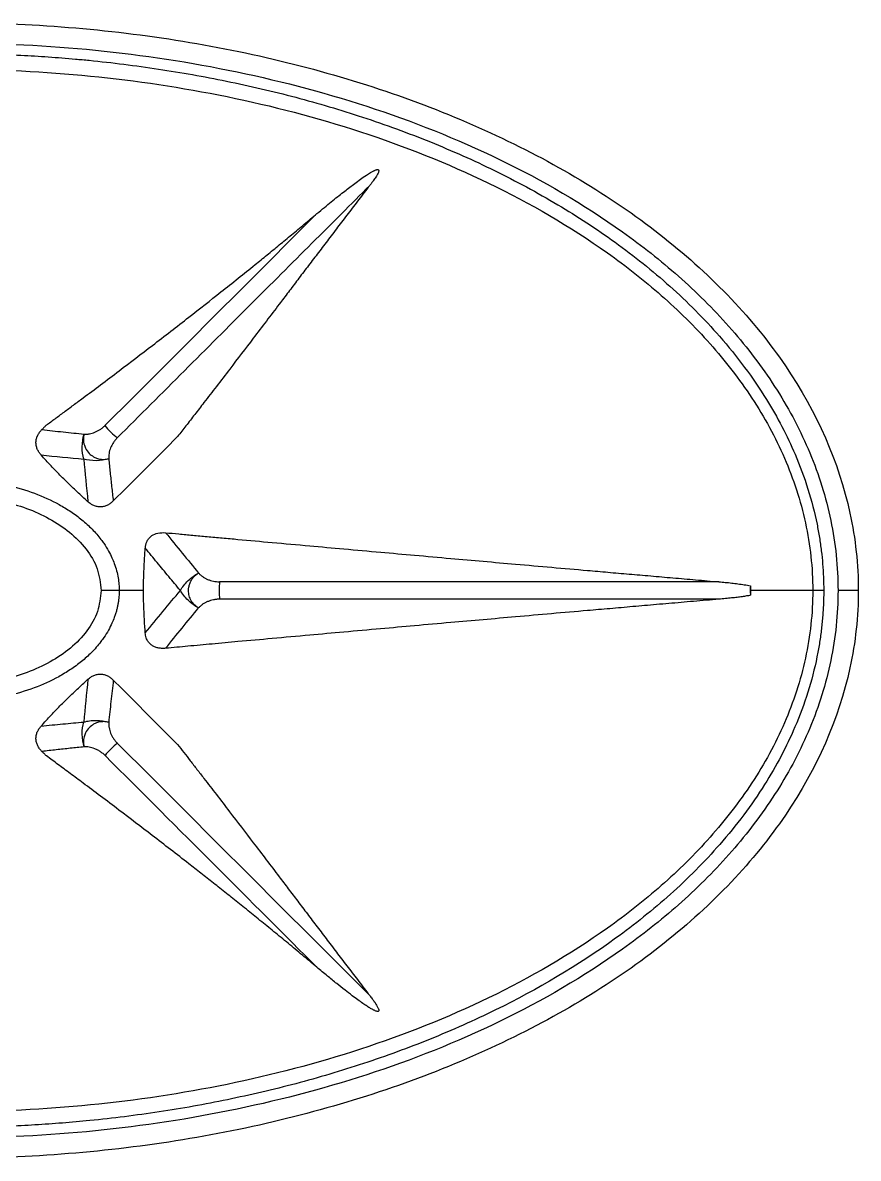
# Model space of a CAD drawing. Extents: x -6747 to -3513, y -1495 to -37.
# Drawn here: x -6640.65 to -6628.29, y -1296.41 to -1279.61 of the extents above; entities that cross this region are included whole.
import ezdxf

# ---------------------------------------------------------------- set-up
doc = ezdxf.new("R2010")
doc.units = 0
doc.header["$LTSCALE"] = 23.1
doc.header["$MEASUREMENT"] = 0
doc.layers.get('0').update_dxf_attribs({"linetype": 'CONTINUOUS'})

msp = doc.modelspace()

# ---------------------------------------------------------------- linework, layer by layer
at = {"color": 2}
for p, q in [((-6630.354, -1287.884), (-6637.741, -1287.884)), ((-6630.354, -1288.141), (-6637.741, -1288.141))]:
    msp.add_line(p, q, dxfattribs=at)
at = {"color": 2, "flags": 128}
for points in [[(-6636.299, -1282.437), (-6636.664, -1282.802), (-6637.039, -1283.177), (-6637.422, -1283.56), (-6637.813, -1283.951), (-6638.211, -1284.349), (-6638.614, -1284.752), (-6639.022, -1285.16), (-6639.435, -1285.573)], [(-6639.311, -1289.338), (-6639.191, -1289.458), (-6639.072, -1289.577), (-6638.953, -1289.696), (-6638.834, -1289.815), (-6638.715, -1289.934), (-6638.597, -1290.052), (-6638.479, -1290.17), (-6638.361, -1290.288)], [(-6640.3, -1290.459), (-6640.309, -1290.451), (-6640.317, -1290.443), (-6640.325, -1290.435), (-6640.333, -1290.426), (-6640.342, -1290.418), (-6640.35, -1290.41), (-6640.358, -1290.402), (-6640.366, -1290.394)], [(-6635.519, -1294.003), (-6635.942, -1293.581), (-6636.38, -1293.143), (-6636.832, -1292.691), (-6637.297, -1292.225), (-6637.774, -1291.749), (-6638.259, -1291.263), (-6638.753, -1290.77), (-6639.252, -1290.27)]]:
    msp.add_lwpolyline(points, dxfattribs=at)
at = {"flags": 128}
msp.add_lwpolyline([(-6640.3, -1285.565), (-6640.309, -1285.573), (-6640.317, -1285.581), (-6640.325, -1285.59), (-6640.334, -1285.598), (-6640.342, -1285.606), (-6640.35, -1285.615), (-6640.359, -1285.623), (-6640.367, -1285.631)], dxfattribs=at)
for points, knots in [([(-6641.692, -1279.612), (-6641.118, -1279.612), (-6639.394, -1279.681), (-6637.153, -1280.046), (-6634.556, -1280.827), (-6632.227, -1281.913), (-6630.408, -1283.354), (-6629.067, -1285.009), (-6628.416, -1286.478), (-6628.292, -1287.629), (-6628.292, -1288.012)], [0.045771, 0.045771, 0.045771, 0.045771, 7.316066, 21.856657, 29.126953, 43.667544, 58.208134, 65.47843, 80.019021, 87.289316, 87.289316, 87.289316, 87.289316]), ([(-6641.692, -1286.612), (-6641.443, -1286.627), (-6640.947, -1286.658), (-6640.36, -1286.874), (-6639.954, -1287.138), (-6639.707, -1287.386), (-6639.528, -1287.682), (-6639.504, -1287.903), (-6639.492, -1288.012)], [0, 0, 0, 0, 0.26187, 0.519922, 0.646086, 0.768556, 0.886249, 1, 1, 1, 1]), ([(-6628.292, -1288.012), (-6628.292, -1288.395), (-6628.416, -1289.546), (-6629.067, -1291.015), (-6630.408, -1292.67), (-6632.227, -1294.111), (-6634.556, -1295.197), (-6637.153, -1295.978), (-6639.394, -1296.343), (-6641.118, -1296.412), (-6641.692, -1296.412)], [0.068595, 0.068595, 0.068595, 0.068595, 7.338183, 21.87736, 29.146948, 43.686124, 58.225301, 65.494889, 80.034065, 87.303653, 87.303653, 87.303653, 87.303653]), ([(-6639.492, -1288.012), (-6639.504, -1288.118), (-6639.526, -1288.332), (-6639.697, -1288.626), (-6639.941, -1288.876), (-6640.348, -1289.146), (-6640.94, -1289.366), (-6641.44, -1289.397), (-6641.692, -1289.412)], [0, 0, 0, 0, 0.110546, 0.224699, 0.348124, 0.475356, 0.735718, 1, 1, 1, 1]), ([(-6639.747, -1289.958), (-6639.719, -1289.951), (-6639.662, -1289.936), (-6639.566, -1289.931), (-6639.469, -1289.939), (-6639.408, -1289.954), (-6639.379, -1289.962)], [0, 0, 0, 0, 0.246865, 0.500685, 0.754153, 1, 1, 1, 1])]:
    msp.add_open_spline(points, degree=3, knots=knots)
at = {"color": 2}
for points, knots in [([(-6641.692, -1279.912), (-6640.986, -1279.912), (-6640.279, -1279.947), (-6638.873, -1280.089), (-6638.173, -1280.195), (-6636.79, -1280.484), (-6636.106, -1280.666), (-6634.767, -1281.114), (-6634.112, -1281.38), (-6632.848, -1282.007), (-6632.239, -1282.368), (-6631.388, -1282.992), (-6631.114, -1283.214), (-6630.595, -1283.687), (-6630.348, -1283.938), (-6629.891, -1284.471), (-6629.681, -1284.752), (-6629.307, -1285.344), (-6629.144, -1285.655), (-6628.875, -1286.299), (-6628.77, -1286.633), (-6628.629, -1287.316), (-6628.592, -1287.664), (-6628.592, -1288.012)], [0, 0, 0, 0, 0.125, 0.125, 0.25, 0.25, 0.375, 0.375, 0.5, 0.5, 0.625, 0.625, 0.6875, 0.6875, 0.75, 0.75, 0.8125, 0.8125, 0.875, 0.875, 0.9375, 0.9375, 1, 1, 1, 1]), ([(-6641.692, -1280.067), (-6641.624, -1280.068), (-6641.488, -1280.068), (-6641.285, -1280.072), (-6641.082, -1280.077), (-6640.879, -1280.084), (-6640.677, -1280.093), (-6640.475, -1280.104), (-6640.273, -1280.117), (-6640.071, -1280.132), (-6639.87, -1280.149), (-6639.393, -1280.194), (-6638.646, -1280.288), (-6637.626, -1280.469), (-6636.618, -1280.704), (-6635.61, -1281.003), (-6634.627, -1281.361), (-6633.66, -1281.791), (-6632.744, -1282.284), (-6631.873, -1282.852), (-6631.065, -1283.497), (-6630.434, -1284.13), (-6629.97, -1284.702), (-6629.664, -1285.151), (-6629.418, -1285.582), (-6629.208, -1286.024), (-6629.029, -1286.506), (-6628.922, -1286.921), (-6628.866, -1287.228), (-6628.838, -1287.423), (-6628.818, -1287.62), (-6628.806, -1287.816), (-6628.804, -1287.947), (-6628.804, -1288.013)], [0, 0, 0, 0, 0.012275, 0.024534, 0.03678, 0.049014, 0.061235, 0.073447, 0.08565, 0.097844, 0.110032, 0.122214, 0.184485, 0.246064, 0.309524, 0.371582, 0.436137, 0.498788, 0.562775, 0.623974, 0.686708, 0.749486, 0.785195, 0.819792, 0.847664, 0.874964, 0.908078, 0.94053, 0.952487, 0.964393, 0.976269, 0.988131, 1, 1, 1, 1]), ([(-6641.692, -1280.301), (-6641.011, -1280.301), (-6640.329, -1280.334), (-6638.972, -1280.468), (-6638.297, -1280.569), (-6636.962, -1280.842), (-6636.301, -1281.015), (-6635.007, -1281.438), (-6634.373, -1281.69), (-6633.148, -1282.282), (-6632.557, -1282.623), (-6631.727, -1283.213), (-6631.461, -1283.423), (-6630.952, -1283.871), (-6630.71, -1284.109), (-6630.261, -1284.615), (-6630.053, -1284.883), (-6629.682, -1285.447), (-6629.519, -1285.744), (-6629.251, -1286.362), (-6629.145, -1286.683), (-6629.003, -1287.34), (-6628.966, -1287.676), (-6628.966, -1288.012)], [0, 0, 0, 0, 0.125, 0.125, 0.25, 0.25, 0.375, 0.375, 0.5, 0.5, 0.625, 0.625, 0.6875, 0.6875, 0.75, 0.75, 0.8125, 0.8125, 0.875, 0.875, 0.9375, 0.9375, 1, 1, 1, 1]), ([(-6636.299, -1282.437), (-6636.262, -1282.406), (-6636.192, -1282.347), (-6636.09, -1282.264), (-6635.997, -1282.188), (-6635.911, -1282.12), (-6635.833, -1282.06), (-6635.729, -1281.981), (-6635.613, -1281.897), (-6635.513, -1281.831), (-6635.462, -1281.805), (-6635.445, -1281.797), (-6635.429, -1281.79), (-6635.414, -1281.785), (-6635.401, -1281.784), (-6635.391, -1281.786), (-6635.385, -1281.793), (-6635.384, -1281.804), (-6635.387, -1281.819), (-6635.396, -1281.84), (-6635.41, -1281.867), (-6635.428, -1281.895), (-6635.448, -1281.924), (-6635.469, -1281.954), (-6635.493, -1281.987), (-6635.51, -1282.009), (-6635.519, -1282.021)], [0, 0, 0, 0, 0.099305, 0.191336, 0.276056, 0.353432, 0.423431, 0.486026, 0.633175, 0.729071, 0.742066, 0.753363, 0.76719, 0.777729, 0.785222, 0.790362, 0.795053, 0.801607, 0.814103, 0.831772, 0.854824, 0.883351, 0.908274, 0.936018, 0.966591, 1, 1, 1, 1]), ([(-6635.519, -1282.021), (-6635.792, -1282.293), (-6636.077, -1282.579), (-6636.671, -1283.172), (-6636.979, -1283.48), (-6637.61, -1284.111), (-6637.933, -1284.434), (-6638.588, -1285.09), (-6638.92, -1285.422), (-6639.253, -1285.754)], [0, 0, 0, 0, 0.25, 0.25, 0.5, 0.5, 0.75, 0.75, 1, 1, 1, 1]), ([(-6635.519, -1282.021), (-6635.546, -1282.056), (-6635.599, -1282.124), (-6635.68, -1282.228), (-6635.759, -1282.331), (-6635.838, -1282.434), (-6635.915, -1282.536), (-6635.993, -1282.637), (-6636.069, -1282.738), (-6636.145, -1282.837), (-6636.22, -1282.936), (-6636.294, -1283.034), (-6636.367, -1283.13), (-6636.44, -1283.226), (-6636.512, -1283.32), (-6636.583, -1283.414), (-6636.652, -1283.506), (-6636.721, -1283.597), (-6636.79, -1283.687), (-6636.96, -1283.911), (-6637.224, -1284.258), (-6637.536, -1284.667), (-6637.781, -1284.986), (-6637.954, -1285.21), (-6638.104, -1285.405), (-6638.234, -1285.573), (-6638.319, -1285.683), (-6638.361, -1285.736)], [0, 0, 0, 0, 0.031891, 0.063287, 0.094188, 0.124596, 0.154512, 0.183939, 0.212878, 0.24133, 0.269296, 0.296778, 0.323778, 0.350296, 0.376335, 0.401894, 0.426976, 0.451582, 0.475712, 0.499368, 0.631979, 0.749646, 0.814468, 0.874819, 0.918815, 0.96054, 1, 1, 1, 1]), ([(-6640.3, -1285.565), (-6640.258, -1285.533), (-6640.171, -1285.469), (-6640.038, -1285.371), (-6639.9, -1285.268), (-6639.719, -1285.134), (-6639.493, -1284.965), (-6639.15, -1284.706), (-6638.711, -1284.371), (-6638.209, -1283.982), (-6637.702, -1283.583), (-6637.319, -1283.277), (-6637.035, -1283.046), (-6636.854, -1282.898), (-6636.671, -1282.747), (-6636.485, -1282.593), (-6636.361, -1282.489), (-6636.299, -1282.437)], [0, 0, 0, 0, 0.0292634, 0.0598625, 0.0917977, 0.1250664, 0.1853099, 0.2501789, 0.3677765, 0.5001948, 0.6193705, 0.7501759, 0.7971879, 0.8456795, 0.8956478, 0.9470895, 1, 1, 1, 1]), ([(-6640.379, -1286.007), (-6640.385, -1286), (-6640.396, -1285.986), (-6640.412, -1285.965), (-6640.425, -1285.942), (-6640.44, -1285.911), (-6640.453, -1285.869), (-6640.457, -1285.817), (-6640.45, -1285.764), (-6640.431, -1285.715), (-6640.403, -1285.67), (-6640.379, -1285.644), (-6640.367, -1285.631)], [0, 0, 0, 0, 0.065213, 0.128151, 0.189201, 0.248786, 0.376193, 0.499867, 0.623475, 0.751119, 0.871873, 1, 1, 1, 1]), ([(-6640.367, -1285.631), (-6640.262, -1285.643), (-6640.053, -1285.667), (-6639.846, -1285.688), (-6639.743, -1285.699)], [0, 0, 0, 0, 0.505055, 1, 1, 1, 1]), ([(-6639.747, -1286.067), (-6639.763, -1286.015), (-6639.772, -1285.951), (-6639.771, -1285.821), (-6639.76, -1285.755), (-6639.743, -1285.699)], [0, 0, 0, 0, 0.5, 0.5, 1, 1, 1, 1]), ([(-6639.743, -1285.699), (-6639.745, -1285.707), (-6639.749, -1285.723), (-6639.752, -1285.747), (-6639.754, -1285.769), (-6639.754, -1285.791), (-6639.752, -1285.812), (-6639.748, -1285.831), (-6639.741, -1285.863), (-6639.72, -1285.918), (-6639.674, -1285.983), (-6639.614, -1286.029), (-6639.566, -1286.053), (-6639.529, -1286.065), (-6639.493, -1286.072), (-6639.452, -1286.073), (-6639.414, -1286.069), (-6639.39, -1286.065), (-6639.379, -1286.063)], [0, 0, 0, 0, 0.0421482, 0.0811923, 0.1179522, 0.1530486, 0.186642, 0.2187063, 0.2492176, 0.3433249, 0.4980514, 0.624078, 0.6990161, 0.7504551, 0.8130478, 0.8746798, 0.9469694, 1, 1, 1, 1]), ([(-6639.743, -1285.699), (-6639.736, -1285.699), (-6639.724, -1285.7), (-6639.704, -1285.699), (-6639.684, -1285.697), (-6639.657, -1285.693), (-6639.624, -1285.685), (-6639.583, -1285.671), (-6639.543, -1285.653), (-6639.505, -1285.631), (-6639.468, -1285.604), (-6639.446, -1285.583), (-6639.435, -1285.573)], [0, 0, 0, 0, 0.0620488, 0.1242462, 0.1867802, 0.2498354, 0.3758435, 0.5013719, 0.6276133, 0.7517358, 0.8772261, 1, 1, 1, 1]), ([(-6639.435, -1285.573), (-6639.412, -1285.601), (-6639.381, -1285.635), (-6639.315, -1285.701), (-6639.281, -1285.732), (-6639.253, -1285.754)], [0, 0, 0, 0, 0.5, 0.5, 1, 1, 1, 1]), ([(-6639.253, -1285.754), (-6639.259, -1285.761), (-6639.271, -1285.773), (-6639.288, -1285.793), (-6639.303, -1285.814), (-6639.317, -1285.835), (-6639.33, -1285.857), (-6639.341, -1285.88), (-6639.354, -1285.909), (-6639.366, -1285.943), (-6639.375, -1285.984), (-6639.38, -1286.024), (-6639.38, -1286.05), (-6639.379, -1286.063)], [0, 0, 0, 0, 0.070283, 0.140294, 0.210394, 0.280942, 0.352292, 0.424784, 0.498742, 0.624208, 0.749929, 0.876551, 1, 1, 1, 1]), ([(-6639.687, -1286.698), (-6639.714, -1286.674), (-6639.768, -1286.626), (-6639.848, -1286.552), (-6639.927, -1286.477), (-6640.004, -1286.401), (-6640.081, -1286.324), (-6640.157, -1286.246), (-6640.232, -1286.167), (-6640.306, -1286.088), (-6640.354, -1286.034), (-6640.379, -1286.007)], [0, 0, 0, 0, 0.111159, 0.222282, 0.333379, 0.444462, 0.555539, 0.666621, 0.777718, 0.888841, 1, 1, 1, 1]), ([(-6639.379, -1286.063), (-6639.436, -1286.08), (-6639.501, -1286.091), (-6639.631, -1286.092), (-6639.695, -1286.083), (-6639.747, -1286.067)], [0, 0, 0, 0, 0.5, 0.5, 1, 1, 1, 1]), ([(-6639.379, -1286.063), (-6639.372, -1286.131), (-6639.358, -1286.268), (-6639.336, -1286.476), (-6639.32, -1286.616), (-6639.311, -1286.687)], [0, 0, 0, 0, 0.3288037, 0.6621267, 1, 1, 1, 1]), ([(-6641.692, -1286.362), (-6641.663, -1286.362), (-6641.604, -1286.363), (-6641.516, -1286.366), (-6641.43, -1286.371), (-6641.346, -1286.378), (-6641.263, -1286.387), (-6641.183, -1286.397), (-6641.104, -1286.409), (-6641.027, -1286.423), (-6640.953, -1286.437), (-6640.767, -1286.478), (-6640.48, -1286.563), (-6640.169, -1286.703), (-6639.938, -1286.843), (-6639.774, -1286.964), (-6639.623, -1287.101), (-6639.519, -1287.221), (-6639.439, -1287.331), (-6639.383, -1287.421), (-6639.333, -1287.521), (-6639.293, -1287.619), (-6639.261, -1287.718), (-6639.239, -1287.822), (-6639.226, -1287.919), (-6639.225, -1287.982), (-6639.224, -1288.012)], [0, 0, 0, 0, 0.02723, 0.054055, 0.080441, 0.106356, 0.131772, 0.156663, 0.181005, 0.204778, 0.227964, 0.250546, 0.379388, 0.501715, 0.563242, 0.626222, 0.688268, 0.750376, 0.771819, 0.81289, 0.847285, 0.874882, 0.910014, 0.942408, 0.972333, 1, 1, 1, 1]), ([(-6639.311, -1286.687), (-6639.318, -1286.693), (-6639.331, -1286.705), (-6639.352, -1286.722), (-6639.373, -1286.737), (-6639.404, -1286.754), (-6639.445, -1286.77), (-6639.497, -1286.777), (-6639.55, -1286.773), (-6639.6, -1286.757), (-6639.646, -1286.732), (-6639.673, -1286.71), (-6639.687, -1286.698)], [0, 0, 0, 0, 0.065115, 0.128114, 0.189385, 0.249349, 0.377248, 0.501013, 0.624319, 0.751583, 0.872397, 1, 1, 1, 1]), ([(-6638.838, -1287.386), (-6638.837, -1287.378), (-6638.836, -1287.364), (-6638.832, -1287.342), (-6638.827, -1287.321), (-6638.819, -1287.3), (-6638.806, -1287.271), (-6638.782, -1287.235), (-6638.731, -1287.189), (-6638.647, -1287.154), (-6638.576, -1287.156), (-6638.537, -1287.157)], [0, 0, 0, 0, 0.052448, 0.10379, 0.154388, 0.204632, 0.254931, 0.379394, 0.505087, 0.730569, 1, 1, 1, 1]), ([(-6638.537, -1287.157), (-6638.472, -1287.163), (-6638.339, -1287.176), (-6638.134, -1287.194), (-6637.92, -1287.214), (-6637.697, -1287.234), (-6637.376, -1287.264), (-6636.944, -1287.303), (-6636.422, -1287.35), (-6635.886, -1287.398), (-6635.369, -1287.444), (-6634.842, -1287.491), (-6634.175, -1287.55), (-6633.317, -1287.626), (-6632.546, -1287.693), (-6631.991, -1287.742), (-6631.679, -1287.769), (-6631.359, -1287.796), (-6631.031, -1287.825), (-6630.694, -1287.854), (-6630.468, -1287.874), (-6630.354, -1287.884)], [0, 0, 0, 0, 0.022756, 0.046642, 0.071662, 0.097822, 0.125122, 0.18462, 0.250221, 0.310148, 0.375343, 0.435525, 0.500329, 0.617501, 0.750153, 0.788278, 0.827811, 0.868751, 0.911097, 0.954847, 1, 1, 1, 1]), ([(-6638.537, -1287.157), (-6638.456, -1287.258), (-6638.293, -1287.458), (-6638.13, -1287.657), (-6638.049, -1287.755)], [0, 0, 0, 0, 0.503385, 1, 1, 1, 1]), ([(-6638.865, -1288.012), (-6638.865, -1287.977), (-6638.864, -1287.908), (-6638.861, -1287.804), (-6638.856, -1287.681), (-6638.851, -1287.568), (-6638.845, -1287.477), (-6638.841, -1287.425), (-6638.839, -1287.399), (-6638.838, -1287.386)], [0, 0, 0, 0, 0.1655529, 0.3317329, 0.4998504, 0.7499492, 0.8749979, 0.937502, 1, 1, 1, 1]), ([(-6638.319, -1288.012), (-6638.376, -1287.944), (-6638.492, -1287.806), (-6638.664, -1287.597), (-6638.78, -1287.457), (-6638.838, -1287.386)], [0, 0, 0, 0, 0.329574, 0.662906, 1, 1, 1, 1]), ([(-6638.319, -1288.012), (-6638.292, -1287.963), (-6638.253, -1287.912), (-6638.157, -1287.821), (-6638.102, -1287.782), (-6638.049, -1287.755)], [0, 0, 0, 0, 0.5, 0.5, 1, 1, 1, 1]), ([(-6638.049, -1288.269), (-6638.052, -1288.267), (-6638.061, -1288.262), (-6638.081, -1288.247), (-6638.109, -1288.226), (-6638.137, -1288.196), (-6638.166, -1288.153), (-6638.191, -1288.091), (-6638.2, -1288.02), (-6638.195, -1287.961), (-6638.184, -1287.919), (-6638.171, -1287.886), (-6638.154, -1287.853), (-6638.129, -1287.818), (-6638.092, -1287.782), (-6638.064, -1287.764), (-6638.049, -1287.755)], [0, 0, 0, 0, 0.0172336, 0.053018, 0.1253317, 0.1876446, 0.2494946, 0.3780086, 0.5016826, 0.5803528, 0.6571544, 0.7047059, 0.7511856, 0.8330686, 0.9147162, 1, 1, 1, 1]), ([(-6638.049, -1287.755), (-6638.045, -1287.76), (-6638.036, -1287.769), (-6638.022, -1287.782), (-6638.006, -1287.795), (-6637.984, -1287.811), (-6637.955, -1287.83), (-6637.916, -1287.848), (-6637.875, -1287.864), (-6637.831, -1287.875), (-6637.787, -1287.882), (-6637.756, -1287.883), (-6637.741, -1287.884)], [0, 0, 0, 0, 0.061923, 0.124059, 0.186603, 0.249751, 0.375732, 0.501401, 0.627694, 0.751866, 0.877336, 1, 1, 1, 1]), ([(-6637.741, -1287.884), (-6637.744, -1287.919), (-6637.745, -1287.966), (-6637.745, -1288.059), (-6637.744, -1288.105), (-6637.741, -1288.141)], [0, 0, 0, 0, 0.5, 0.5, 1, 1, 1, 1]), ([(-6630.354, -1287.884), (-6630.322, -1287.886), (-6630.259, -1287.891), (-6630.165, -1287.901), (-6630.072, -1287.913), (-6629.979, -1287.926), (-6629.917, -1287.936), (-6629.887, -1287.941)], [0, 0, 0, 0, 0.200913, 0.40134, 0.601311, 0.800854, 1, 1, 1, 1]), ([(-6628.966, -1288.012), (-6628.966, -1288.348), (-6629.003, -1288.684), (-6629.145, -1289.341), (-6629.251, -1289.662), (-6629.519, -1290.28), (-6629.682, -1290.577), (-6630.053, -1291.141), (-6630.261, -1291.409), (-6630.71, -1291.915), (-6630.952, -1292.153), (-6631.46, -1292.601), (-6631.727, -1292.811), (-6632.557, -1293.401), (-6633.147, -1293.742), (-6634.372, -1294.334), (-6635.006, -1294.586), (-6636.301, -1295.009), (-6636.961, -1295.182), (-6638.297, -1295.455), (-6638.972, -1295.556), (-6640.329, -1295.69), (-6641.011, -1295.723), (-6641.692, -1295.723)], [0, 0, 0, 0, 0.0625, 0.0625, 0.125, 0.125, 0.1875, 0.1875, 0.25, 0.25, 0.3125, 0.3125, 0.375, 0.375, 0.5, 0.5, 0.625, 0.625, 0.75, 0.75, 0.875, 0.875, 1, 1, 1, 1]), ([(-6628.592, -1288.012), (-6628.592, -1288.36), (-6628.629, -1288.708), (-6628.77, -1289.391), (-6628.875, -1289.725), (-6629.144, -1290.37), (-6629.307, -1290.68), (-6629.681, -1291.272), (-6629.891, -1291.553), (-6630.348, -1292.086), (-6630.594, -1292.337), (-6631.114, -1292.81), (-6631.388, -1293.032), (-6632.239, -1293.656), (-6632.848, -1294.017), (-6634.112, -1294.644), (-6634.767, -1294.91), (-6636.106, -1295.358), (-6636.79, -1295.54), (-6638.173, -1295.829), (-6638.873, -1295.935), (-6640.279, -1296.077), (-6640.986, -1296.112), (-6641.692, -1296.112)], [0, 0, 0, 0, 0.0625, 0.0625, 0.125, 0.125, 0.1875, 0.1875, 0.25, 0.25, 0.3125, 0.3125, 0.375, 0.375, 0.5, 0.5, 0.625, 0.625, 0.75, 0.75, 0.875, 0.875, 1, 1, 1, 1]), ([(-6639.224, -1288.012), (-6639.224, -1288.027), (-6639.224, -1288.057), (-6639.227, -1288.104), (-6639.232, -1288.151), (-6639.24, -1288.201), (-6639.249, -1288.252), (-6639.262, -1288.304), (-6639.278, -1288.358), (-6639.3, -1288.422), (-6639.333, -1288.503), (-6639.383, -1288.604), (-6639.44, -1288.694), (-6639.523, -1288.808), (-6639.629, -1288.929), (-6639.782, -1289.067), (-6639.944, -1289.185), (-6640.174, -1289.324), (-6640.486, -1289.464), (-6640.797, -1289.555), (-6641.034, -1289.604), (-6641.189, -1289.629), (-6641.352, -1289.647), (-6641.52, -1289.66), (-6641.634, -1289.661), (-6641.692, -1289.662)], [0, 0, 0, 0, 0.013658, 0.02783, 0.042534, 0.057796, 0.073642, 0.090104, 0.107217, 0.125018, 0.152551, 0.187739, 0.22802, 0.250401, 0.316916, 0.375658, 0.438603, 0.500459, 0.622665, 0.750694, 0.796861, 0.84505, 0.895104, 0.94683, 1, 1, 1, 1]), ([(-6628.804, -1288.013), (-6628.804, -1288.046), (-6628.804, -1288.112), (-6628.807, -1288.21), (-6628.812, -1288.309), (-6628.82, -1288.407), (-6628.829, -1288.506), (-6628.84, -1288.604), (-6628.853, -1288.702), (-6628.868, -1288.8), (-6628.884, -1288.898), (-6628.931, -1289.139), (-6629.031, -1289.523), (-6629.213, -1290.012), (-6629.431, -1290.468), (-6629.683, -1290.903), (-6629.985, -1291.341), (-6630.436, -1291.896), (-6631.059, -1292.521), (-6632.14, -1293.385), (-6633.344, -1294.092), (-6634.617, -1294.659), (-6635.606, -1295.02), (-6636.441, -1295.268), (-6637.116, -1295.436), (-6637.787, -1295.584), (-6638.635, -1295.735), (-6639.451, -1295.837), (-6640.064, -1295.892), (-6640.47, -1295.921), (-6640.876, -1295.941), (-6641.284, -1295.954), (-6641.556, -1295.956), (-6641.692, -1295.957)], [0, 0, 0, 0, 0.0059553, 0.011907, 0.0178574, 0.0238091, 0.0297643, 0.0357254, 0.0416949, 0.0476752, 0.0536686, 0.0596774, 0.0921022, 0.1252128, 0.1539706, 0.183388, 0.2162112, 0.2500333, 0.3127078, 0.3753342, 0.5001153, 0.5639082, 0.6273194, 0.690357, 0.7215555, 0.7530233, 0.8147253, 0.8772378, 0.9017213, 0.9262298, 0.9507728, 0.9753598, 1, 1, 1, 1]), ([(-6639.224, -1288.012), (-6639.232, -1288.012), (-6639.248, -1288.012), (-6639.272, -1288.012), (-6639.295, -1288.012), (-6639.318, -1288.012), (-6639.34, -1288.012), (-6639.361, -1288.012), (-6639.381, -1288.012), (-6639.399, -1288.012), (-6639.423, -1288.012), (-6639.45, -1288.012), (-6639.471, -1288.011), (-6639.484, -1288.011), (-6639.491, -1288.012), (-6639.492, -1288.012), (-6639.492, -1288.012)], [0, 0, 0, 0, 0.055142, 0.110883, 0.167021, 0.223347, 0.279642, 0.335691, 0.391282, 0.446211, 0.500289, 0.626182, 0.74997, 0.832503, 0.916125, 1, 1, 1, 1]), ([(-6638.865, -1288.012), (-6638.984, -1288.012), (-6639.104, -1288.012), (-6639.224, -1288.012), (-6639.224, -1288.012), (-6639.224, -1288.012), (-6639.224, -1288.012)], [54.017284, 54.017284, 54.017284, 54.017284, 55.829923, 55.829923, 55.829923, 55.830103, 55.830103, 55.830103, 55.830103]), ([(-6638.838, -1288.638), (-6638.841, -1288.603), (-6638.846, -1288.534), (-6638.852, -1288.429), (-6638.858, -1288.308), (-6638.863, -1288.169), (-6638.864, -1288.064), (-6638.865, -1288.012)], [0, 0, 0, 0, 0.16818, 0.334531, 0.500003, 0.750332, 1, 1, 1, 1]), ([(-6638.838, -1288.638), (-6638.751, -1288.532), (-6638.579, -1288.323), (-6638.405, -1288.115), (-6638.319, -1288.012)], [0, 0, 0, 0, 0.50423, 1, 1, 1, 1]), ([(-6638.049, -1288.269), (-6638.102, -1288.242), (-6638.157, -1288.203), (-6638.253, -1288.112), (-6638.292, -1288.061), (-6638.319, -1288.012)], [0, 0, 0, 0, 0.5, 0.5, 1, 1, 1, 1]), ([(-6629.886, -1287.941), (-6629.887, -1287.947), (-6629.889, -1287.958), (-6629.891, -1287.976), (-6629.892, -1287.994), (-6629.893, -1288.018), (-6629.891, -1288.049), (-6629.888, -1288.072), (-6629.886, -1288.083)], [0, 0, 0, 0, 0.126145, 0.250888, 0.375239, 0.500215, 0.748671, 1, 1, 1, 1]), ([(-6628.966, -1288.012), (-6629.118, -1288.012), (-6629.421, -1288.012), (-6629.731, -1288.012), (-6629.886, -1288.012)], [0, 0, 0, 0, 0.500002, 1, 1, 1, 1]), ([(-6628.804, -1288.013), (-6628.812, -1288.013), (-6628.828, -1288.013), (-6628.854, -1288.014), (-6628.881, -1288.014), (-6628.91, -1288.013), (-6628.939, -1288.013), (-6628.957, -1288.012), (-6628.966, -1288.012)], [0, 0, 0, 0, 0.138854, 0.28986, 0.452469, 0.625846, 0.808843, 1, 1, 1, 1]), ([(-6628.292, -1288.012), (-6628.296, -1288.012), (-6628.302, -1288.012), (-6628.34, -1288.012), (-6628.379, -1288.012), (-6628.427, -1288.012), (-6628.497, -1288.012), (-6628.555, -1288.012), (-6628.592, -1288.012)], [0, 0, 0, 0, 0.23945, 0.368366, 0.499988, 0.631635, 0.760537, 1, 1, 1, 1]), ([(-6630.354, -1288.141), (-6630.417, -1288.146), (-6630.541, -1288.157), (-6630.728, -1288.173), (-6630.912, -1288.189), (-6631.094, -1288.205), (-6631.274, -1288.22), (-6631.451, -1288.236), (-6631.625, -1288.251), (-6631.797, -1288.266), (-6631.966, -1288.281), (-6632.133, -1288.295), (-6632.594, -1288.335), (-6633.318, -1288.399), (-6634.176, -1288.474), (-6634.843, -1288.533), (-6635.37, -1288.58), (-6635.887, -1288.626), (-6636.422, -1288.674), (-6636.944, -1288.722), (-6637.426, -1288.765), (-6637.841, -1288.803), (-6638.198, -1288.836), (-6638.427, -1288.857), (-6638.537, -1288.867)], [0, 0, 0, 0, 0.024815, 0.049212, 0.073193, 0.096756, 0.119901, 0.142628, 0.164937, 0.186827, 0.208299, 0.229352, 0.249985, 0.38266, 0.499842, 0.564621, 0.624795, 0.689959, 0.749868, 0.815444, 0.874912, 0.919763, 0.961453, 1, 1, 1, 1]), ([(-6637.741, -1288.141), (-6637.748, -1288.141), (-6637.764, -1288.141), (-6637.786, -1288.143), (-6637.809, -1288.146), (-6637.839, -1288.151), (-6637.875, -1288.161), (-6637.916, -1288.176), (-6637.955, -1288.194), (-6637.99, -1288.216), (-6638.022, -1288.241), (-6638.04, -1288.26), (-6638.049, -1288.269)], [0, 0, 0, 0, 0.06116, 0.122757, 0.185061, 0.248334, 0.372589, 0.498911, 0.624602, 0.7505, 0.876119, 1, 1, 1, 1]), ([(-6629.887, -1288.083), (-6629.906, -1288.087), (-6629.947, -1288.094), (-6630.013, -1288.104), (-6630.087, -1288.114), (-6630.169, -1288.123), (-6630.259, -1288.132), (-6630.321, -1288.138), (-6630.354, -1288.141)], [0, 0, 0, 0, 0.12604, 0.268287, 0.426782, 0.601552, 0.79262, 1, 1, 1, 1]), ([(-6638.537, -1288.867), (-6638.548, -1288.868), (-6638.568, -1288.869), (-6638.598, -1288.869), (-6638.626, -1288.866), (-6638.652, -1288.862), (-6638.677, -1288.855), (-6638.7, -1288.847), (-6638.721, -1288.836), (-6638.75, -1288.818), (-6638.783, -1288.789), (-6638.809, -1288.749), (-6638.825, -1288.71), (-6638.834, -1288.675), (-6638.837, -1288.651), (-6638.838, -1288.638)], [0, 0, 0, 0, 0.073185, 0.142314, 0.207756, 0.269937, 0.32934, 0.386496, 0.441983, 0.496404, 0.621601, 0.745837, 0.829403, 0.913523, 1, 1, 1, 1]), ([(-6640.378, -1290.018), (-6640.354, -1289.991), (-6640.305, -1289.937), (-6640.231, -1289.857), (-6640.157, -1289.778), (-6640.081, -1289.701), (-6640.004, -1289.624), (-6639.926, -1289.548), (-6639.847, -1289.473), (-6639.767, -1289.399), (-6639.713, -1289.351), (-6639.686, -1289.326)], [0, 0, 0, 0, 0.111159, 0.222282, 0.333379, 0.444461, 0.555538, 0.666621, 0.777718, 0.888841, 1, 1, 1, 1]), ([(-6639.686, -1289.326), (-6639.68, -1289.321), (-6639.666, -1289.309), (-6639.644, -1289.293), (-6639.622, -1289.28), (-6639.591, -1289.265), (-6639.549, -1289.252), (-6639.496, -1289.248), (-6639.444, -1289.255), (-6639.395, -1289.274), (-6639.35, -1289.302), (-6639.324, -1289.326), (-6639.311, -1289.338)], [0, 0, 0, 0, 0.065213, 0.12815, 0.1892, 0.248784, 0.376189, 0.499863, 0.62347, 0.751117, 0.871871, 1, 1, 1, 1]), ([(-6639.311, -1289.338), (-6639.323, -1289.443), (-6639.347, -1289.652), (-6639.368, -1289.86), (-6639.379, -1289.962)], [0, 0, 0, 0, 0.505056, 1, 1, 1, 1]), ([(-6640.366, -1290.394), (-6640.373, -1290.387), (-6640.385, -1290.374), (-6640.402, -1290.353), (-6640.416, -1290.332), (-6640.433, -1290.301), (-6640.449, -1290.26), (-6640.457, -1290.208), (-6640.452, -1290.155), (-6640.437, -1290.105), (-6640.412, -1290.059), (-6640.389, -1290.032), (-6640.378, -1290.018)], [0, 0, 0, 0, 0.065116, 0.128116, 0.189387, 0.249351, 0.377252, 0.501016, 0.624322, 0.751585, 0.872399, 1, 1, 1, 1]), ([(-6640.378, -1290.018), (-6640.271, -1290.007), (-6640.06, -1289.986), (-6639.85, -1289.967), (-6639.747, -1289.958)], [0, 0, 0, 0, 0.506065, 1, 1, 1, 1]), ([(-6639.742, -1290.326), (-6639.759, -1290.27), (-6639.77, -1290.204), (-6639.772, -1290.074), (-6639.763, -1290.01), (-6639.747, -1289.958)], [0, 0, 0, 0, 0.5, 0.5, 1, 1, 1, 1]), ([(-6639.379, -1289.962), (-6639.385, -1289.961), (-6639.4, -1289.958), (-6639.425, -1289.954), (-6639.456, -1289.952), (-6639.492, -1289.953), (-6639.528, -1289.96), (-6639.565, -1289.972), (-6639.613, -1289.995), (-6639.673, -1290.042), (-6639.72, -1290.107), (-6639.744, -1290.17), (-6639.753, -1290.221), (-6639.754, -1290.272), (-6639.746, -1290.307), (-6639.742, -1290.326)], [0, 0, 0, 0, 0.03323, 0.075009, 0.125385, 0.187021, 0.249638, 0.30098, 0.376048, 0.502108, 0.656744, 0.750996, 0.822533, 0.904417, 1, 1, 1, 1]), ([(-6639.379, -1289.962), (-6639.379, -1289.969), (-6639.379, -1289.981), (-6639.379, -1290.001), (-6639.377, -1290.021), (-6639.373, -1290.048), (-6639.365, -1290.081), (-6639.351, -1290.122), (-6639.333, -1290.162), (-6639.31, -1290.2), (-6639.284, -1290.237), (-6639.263, -1290.259), (-6639.252, -1290.27)], [0, 0, 0, 0, 0.061938, 0.124064, 0.186575, 0.249664, 0.375511, 0.501138, 0.62735, 0.751644, 0.877158, 1, 1, 1, 1]), ([(-6639.742, -1290.326), (-6639.81, -1290.333), (-6639.948, -1290.347), (-6640.156, -1290.369), (-6640.296, -1290.385), (-6640.366, -1290.394)], [0, 0, 0, 0, 0.3287733, 0.6620966, 1, 1, 1, 1]), ([(-6639.434, -1290.452), (-6639.44, -1290.446), (-6639.453, -1290.434), (-6639.474, -1290.417), (-6639.495, -1290.401), (-6639.516, -1290.387), (-6639.539, -1290.374), (-6639.562, -1290.363), (-6639.592, -1290.35), (-6639.627, -1290.338), (-6639.667, -1290.329), (-6639.706, -1290.325), (-6639.73, -1290.326), (-6639.742, -1290.326)], [0, 0, 0, 0, 0.0717666, 0.143253, 0.2148464, 0.2869322, 0.3598874, 0.4340755, 0.5098418, 0.637228, 0.765048, 0.8847059, 1, 1, 1, 1]), ([(-6639.252, -1290.27), (-6639.28, -1290.293), (-6639.315, -1290.324), (-6639.381, -1290.39), (-6639.412, -1290.424), (-6639.434, -1290.452)], [0, 0, 0, 0, 0.5, 0.5, 1, 1, 1, 1]), ([(-6638.361, -1290.288), (-6638.33, -1290.328), (-6638.267, -1290.409), (-6638.172, -1290.532), (-6638.072, -1290.66), (-6637.943, -1290.828), (-6637.782, -1291.037), (-6637.537, -1291.356), (-6637.225, -1291.764), (-6636.938, -1292.142), (-6636.721, -1292.428), (-6636.582, -1292.611), (-6636.439, -1292.799), (-6636.293, -1292.992), (-6636.144, -1293.188), (-6635.991, -1293.389), (-6635.836, -1293.592), (-6635.678, -1293.798), (-6635.573, -1293.934), (-6635.519, -1294.003)], [0, 0, 0, 0, 0.029357, 0.059977, 0.091862, 0.125017, 0.185319, 0.250062, 0.367636, 0.500152, 0.548013, 0.597769, 0.649431, 0.703008, 0.75851, 0.815948, 0.875335, 0.936681, 1, 1, 1, 1]), ([(-6636.299, -1293.587), (-6636.335, -1293.557), (-6636.406, -1293.497), (-6636.513, -1293.408), (-6636.619, -1293.32), (-6636.725, -1293.232), (-6636.83, -1293.146), (-6636.935, -1293.06), (-6637.038, -1292.976), (-6637.141, -1292.893), (-6637.242, -1292.81), (-6637.343, -1292.729), (-6637.442, -1292.649), (-6637.541, -1292.571), (-6637.638, -1292.493), (-6637.734, -1292.417), (-6637.829, -1292.341), (-6637.922, -1292.268), (-6638.015, -1292.195), (-6638.106, -1292.124), (-6638.343, -1291.938), (-6638.714, -1291.651), (-6639.152, -1291.317), (-6639.495, -1291.058), (-6639.736, -1290.878), (-6639.945, -1290.722), (-6640.126, -1290.588), (-6640.243, -1290.501), (-6640.3, -1290.459)], [0, 0, 0, 0, 0.0303734, 0.0603039, 0.0897903, 0.1188315, 0.1474264, 0.1755741, 0.2032739, 0.2305248, 0.2573262, 0.2836774, 0.309578, 0.3350274, 0.3600253, 0.3845712, 0.4086651, 0.4323065, 0.4554955, 0.4782319, 0.5005159, 0.6328601, 0.7504071, 0.8150418, 0.8751011, 0.9190972, 0.9607312, 1, 1, 1, 1]), ([(-6636.299, -1293.587), (-6636.774, -1293.112), (-6637.283, -1292.603), (-6638.338, -1291.548), (-6638.884, -1291.002), (-6639.434, -1290.452)], [0, 0, 0, 0, 0.5, 0.5, 1, 1, 1, 1]), ([(-6635.519, -1294.003), (-6635.507, -1294.02), (-6635.483, -1294.05), (-6635.452, -1294.093), (-6635.427, -1294.131), (-6635.409, -1294.16), (-6635.397, -1294.183), (-6635.39, -1294.199), (-6635.386, -1294.212), (-6635.384, -1294.222), (-6635.385, -1294.23), (-6635.389, -1294.237), (-6635.397, -1294.24), (-6635.406, -1294.24), (-6635.417, -1294.238), (-6635.431, -1294.233), (-6635.446, -1294.227), (-6635.464, -1294.218), (-6635.485, -1294.207), (-6635.516, -1294.189), (-6635.562, -1294.16), (-6635.624, -1294.118), (-6635.697, -1294.066), (-6635.785, -1294.001), (-6635.889, -1293.921), (-6636.011, -1293.824), (-6636.15, -1293.712), (-6636.247, -1293.63), (-6636.299, -1293.587)], [0, 0, 0, 0, 0.046319, 0.086723, 0.121233, 0.14988, 0.166096, 0.179905, 0.190315, 0.19832, 0.204152, 0.208413, 0.212474, 0.217858, 0.225313, 0.234467, 0.245909, 0.259688, 0.275829, 0.294348, 0.337203, 0.390704, 0.454844, 0.529597, 0.624538, 0.734649, 0.859838, 1, 1, 1, 1])]:
    msp.add_open_spline(points, degree=3, knots=knots, dxfattribs=at)
for points in [[(-6639.311, -1286.687), (-6638.995, -1286.37), (-6638.677, -1286.052), (-6638.361, -1285.736)], [(-6640.379, -1286.007), (-6640.168, -1286.029), (-6639.957, -1286.049), (-6639.747, -1286.067)], [(-6639.747, -1286.067), (-6639.729, -1286.277), (-6639.709, -1286.487), (-6639.687, -1286.698)], [(-6629.887, -1287.941), (-6629.886, -1287.965), (-6629.886, -1287.988), (-6629.886, -1288.012)], [(-6629.886, -1288.012), (-6629.886, -1288.036), (-6629.886, -1288.06), (-6629.887, -1288.083)], [(-6638.537, -1288.867), (-6638.375, -1288.666), (-6638.213, -1288.467), (-6638.049, -1288.269)], [(-6639.686, -1289.326), (-6639.708, -1289.537), (-6639.729, -1289.748), (-6639.747, -1289.958)]]:
    msp.add_open_spline(points, degree=3, dxfattribs=at)

doc.saveas('drawing.dxf')
